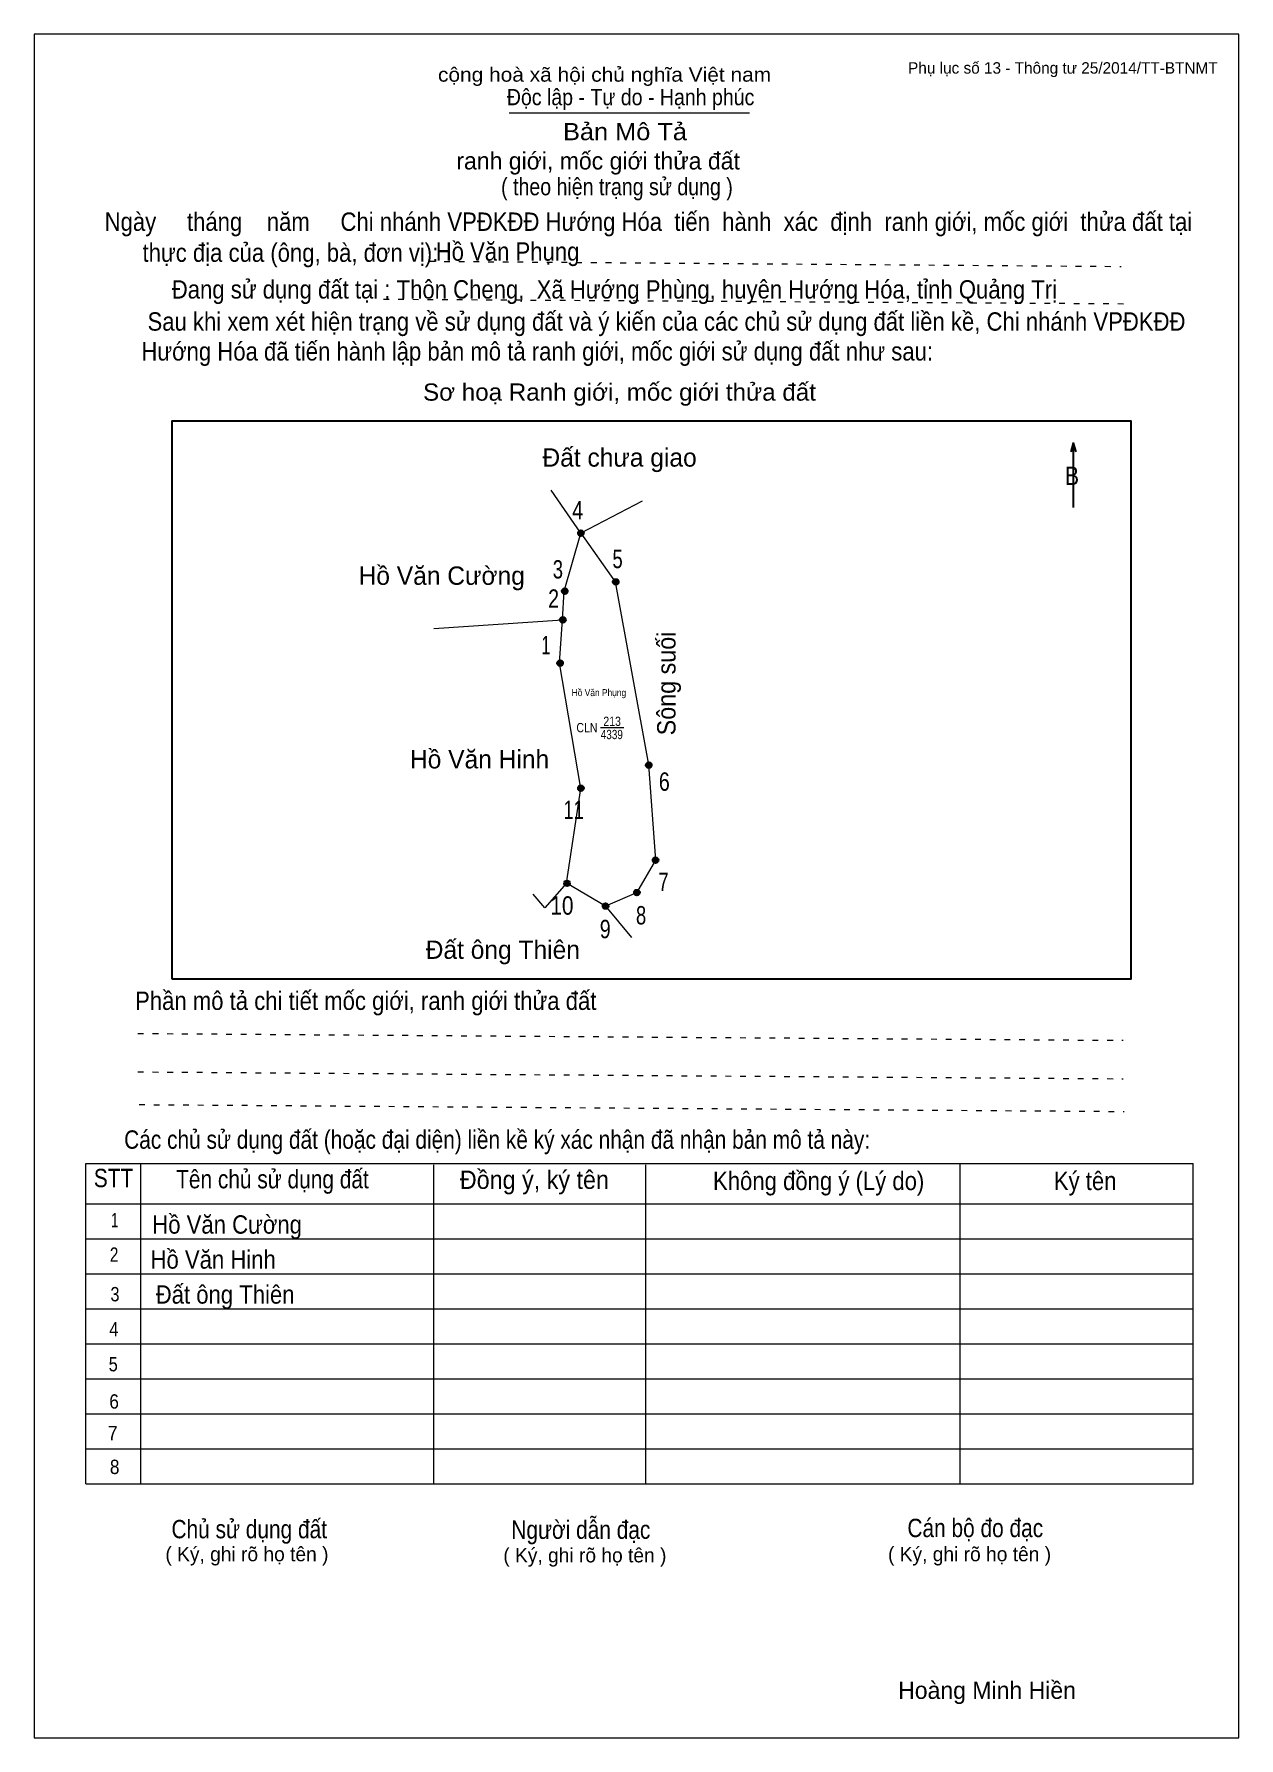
# Model space of a CAD drawing. Header units: centimetres. Extents: x 0 to 21, y 0 to 29.7.
import ezdxf
from ezdxf.enums import TextEntityAlignment as Align

# ---------------------------------------------------------------- set-up
doc = ezdxf.new("R2010")
doc.units = ezdxf.units.CM
doc.header["$LTSCALE"] = 0.13
doc.linetypes.add('DOTTED', pattern=[1.5, 0.3, -1.2])
for name, color, linetype, lineweight in [('1', 7, 'Continuous', 13), ('32', 7, 'Continuous', 25), ('6', 7, 'Continuous', 13), ('62', 7, 'Continuous', 13)]:
    doc.layers.add(name, color=color, linetype=linetype, lineweight=lineweight)
for name, color, linetype in [('2', 7, 'Continuous'), ('3', 7, 'Continuous'), ('33', 7, 'Continuous'), ('34', 7, 'Continuous'), ('4', 7, 'Continuous'), ('5', 7, 'Continuous'), ('63', 7, 'Continuous')]:
    doc.layers.add(name, color=color, linetype=linetype)

msp = doc.modelspace()

# ---------------------------------------------------------------- hatches: boundary and pattern name
at = {"layer": '32'}
for points in [[(9.5815, 21, 1), (9.4815, 21, 1)], [(10.1878, 20.1511, 1), (10.0878, 20.1511, 1)], [(9.2985, 19.9894, 1), (9.1985, 19.9894, 1)], [(9.2658, 19.4902, 1), (9.1658, 19.4902, 1)], [(9.2177, 18.7363, 1), (9.1177, 18.7363, 1)], [(10.7635, 16.9577, 1), (10.6635, 16.9577, 1)], [(9.5815, 16.5535, 1), (9.4815, 16.5535, 1)], [(10.8827, 15.3004, 1), (10.7827, 15.3004, 1)], [(9.339, 14.8961, 1), (9.239, 14.8961, 1)], [(10.5581, 14.7345, 1), (10.4581, 14.7345, 1)], [(10.012, 14.5, 1), (9.912, 14.5, 1)]]:
    msp.add_hatch(color=256, dxfattribs=at).paths.add_polyline_path(points)

# ---------------------------------------------------------------- linework, layer by layer
at = {"layer": '1'}
msp.add_lwpolyline([(21, 0), (21, 29.7), (0, 29.7), (0, 0)], close=True, dxfattribs=at)
at = {"layer": '32'}
for centre in [(9.5315, 21), (10.1378, 20.1511), (9.2485, 19.9894), (9.2158, 19.4902), (9.1677, 18.7363), (10.7135, 16.9577), (9.5315, 16.5535), (10.8327, 15.3004), (9.289, 14.8961), (10.5081, 14.7345), (9.962, 14.5)]:
    msp.add_circle(centre, 0.05, dxfattribs=at)
at = {"layer": '6'}
for p, q in [((9.53, 21), (9.01, 21.75)), ((10.6, 21.56), (9.53, 21)), ((6.97, 19.34), (9.21, 19.49)), ((9.87, 17.61), (10.28, 17.61)), ((9.96, 14.5), (9.28, 14.9)), ((9.96, 14.5), (10.41, 13.95))]:
    msp.add_line(p, q, dxfattribs=at)
for points in [[(9.21, 19.49), (9.24, 19.99), (9.53, 21)], [(9.53, 21), (10.13, 20.15), (10.71, 16.96), (10.83, 15.3), (10.5, 14.73), (9.96, 14.5)], [(9.28, 14.9), (9.53, 16.55), (9.16, 18.74), (9.21, 19.49)], [(9.28, 14.9), (8.9, 14.47), (8.7, 14.71)]]:
    msp.add_lwpolyline(points, dxfattribs=at)
at = {"layer": '62'}
for p, q in [((8.28, 28.33), (12.47, 28.33)), ((0.9, 10.01), (20.2, 10.01)), ((0.9, 4.43), (0.9, 10.01)), ((1.86, 4.43), (1.86, 10.01)), ((6.97, 4.43), (6.97, 9.99)), ((10.66, 4.43), (10.66, 9.99)), ((16.14, 4.43), (16.14, 10.01)), ((20.2, 4.43), (20.2, 10.01)), ((0.9, 9.31), (20.2, 9.31)), ((0.9, 8.7), (20.2, 8.7)), ((0.9, 8.09), (20.2, 8.09)), ((0.9, 7.48), (20.2, 7.48)), ((0.9, 6.87), (20.2, 6.87)), ((0.9, 6.26), (20.2, 6.26)), ((0.9, 5.65), (20.2, 5.65)), ((0.9, 5.04), (20.2, 5.04)), ((0.9, 4.43), (20.2, 4.43))]:
    msp.add_line(p, q, dxfattribs=at)
at = {"layer": '62', "linetype": 'DOTTED'}
for p, q in [((6.89, 25.74), (18.95, 25.65)), ((6.09, 25.08), (19.04, 25)), ((1.81, 12.28), (18.98, 12.16)), ((1.81, 11.61), (18.98, 11.49)), ((1.83, 11.04), (19, 10.92))]:
    msp.add_line(p, q, dxfattribs=at)
at = {"layer": '62', "lineweight": 25}
for p, q in [((18.11, 22.58), (18.11, 21.45)), ((18.11, 22.57), (18.07, 22.42)), ((18.11, 22.57), (18.16, 22.42))]:
    msp.add_line(p, q, dxfattribs=at)
msp.add_lwpolyline([(2.4, 13.23), (19.12, 13.23), (19.12, 22.95), (2.4, 22.95)], close=True, dxfattribs=at)

# ---------------------------------------------------------------- texts
at = {"layer": '2', "width": 0.9}
msp.add_text('Hồ Văn Phụng', height=0.1213, dxfattribs=at).set_placement((9.845, 18.16), align=Align.CENTER)
at = {"layer": '3', "width": 0.85}
msp.add_text('CLN', height=0.1616, dxfattribs=at).set_placement((9.82, 17.53), align=Align.RIGHT)
at = {"layer": '32'}
for s, width, p in [('4', 0.8, (9.475, 21.24)), ('3', 0.75, (9.13, 20.21)), ('5', 0.75, (10.17, 20.39)), ('2', 0.8, (9.055, 19.7)), ('1', 0.65, (8.92, 18.89)), ('6', 0.8, (10.985, 16.51)), ('11', 0.75, (9.405, 16.02)), ('7', 0.75, (10.97, 14.76)), ('10', 0.85, (9.2, 14.35)), ('9', 0.8, (9.955, 13.94)), ('8', 0.75, (10.58, 14.18))]:
    msp.add_text(s, height=0.32, dxfattribs=dict(at, width=width)).set_placement(p, align=Align.CENTER)
at = {"layer": '33'}
for s, p in [('Đất chưa giao', (10.205, 22.16)), ('Hồ Văn Cường', (7.105, 20.1)), ('Hồ Văn Hinh', (7.765, 16.9)), ('Đất ông Thiên', (8.17, 13.58))]:
    msp.add_text(s, height=0.32, dxfattribs=at).set_placement(p, align=Align.CENTER)
at = {"layer": '33', "width": 0.95}
msp.add_text('Sông suối', height=0.32, rotation=90, dxfattribs=at).set_placement((11.18, 18.38), align=Align.CENTER)
at = {"layer": '34', "width": 0.9}
for s, p in [('Hồ Văn Phụng', (7, 25.75)), ('Hồ Văn Cường', (2.06, 8.79)), ('Hồ Văn Hinh', (2.03, 8.18)), ('Đất ông Thiên', (2.12, 7.57))]:
    msp.add_text(s, height=0.32, dxfattribs=at).set_placement(p)
at = {"layer": '4', "width": 0.85}
msp.add_text('213', height=0.1616, dxfattribs=at).set_placement((10.075, 17.64), align=Align.CENTER)
at = {"layer": '5', "width": 0.8}
msp.add_text('4339', height=0.1616, dxfattribs=at).set_placement((10.07, 17.41), align=Align.CENTER)
at = {"layer": '62'}
for s, height, width, p in [('cộng hoà xã hội chủ nghĩa Việt nam', 0.2474, 1.1, (7.04, 28.87)), ('Độc lập - Tự do - Hạnh phúc', 0.2828, 0.9, (8.24, 28.46)), ('Bản Mô Tả', 0.3, 1.1, (9.22, 27.85)), ('( theo hiện trạng sử dụng )', 0.3, 0.85, (8.14, 26.89)), ('Ngày     tháng    năm     Chi nhánh VPĐKĐĐ Hướng Hóa  tiến  hành  xác  định  ranh giới, mốc giới  thửa đất tại ', 0.32, 0.9, (1.23, 26.27)), ('thực địa của (ông, bà, đơn vị): ', 0.32, 0.9, (1.89, 25.73)), ('Đang sử dụng đất tại : Thôn Cheng,  Xã Hướng Phùng, huyện Hướng Hóa, tỉnh Quảng Trị', 0.32, 0.9, (2.4, 25.09)), (' Sau khi xem xét hiện trạng về sử dụng đất và ý kiến của các chủ sử dụng đất liền kề, Chi nhánh VPĐKĐĐ ', 0.32, 0.9, (1.87, 24.53)), ('Hướng Hóa đã tiến hành lập bản mô tả ranh giới, mốc giới sử dụng đất như sau:', 0.32, 0.9, (1.87, 24.01)), ('Sơ hoạ Ranh giới, mốc giới thửa đất', 0.3, 1.05, (6.78, 23.31)), ('B', 0.32, 0.85, (17.97, 21.84)), ('Phần mô tả chi tiết mốc giới, ranh giới thửa đất ', 0.32, 0.9, (1.76, 12.69)), ('Các chủ sử dụng đất (hoặc đại diện) liền kề ký xác nhận đã nhận bản mô tả này:', 0.32, 0.85, (1.57, 10.27))]:
    msp.add_text(s, height=height, dxfattribs=dict(at, width=width)).set_placement(p)
msp.add_text('ranh giới, mốc giới thửa đất', height=0.3, dxfattribs=at).set_placement((7.36, 27.34))
for s, height, width, p in [('STT', 0.32, 0.85, (1.385, 9.6)), ('Tên chủ sử dụng đất', 0.32, 0.85, (4.155, 9.58)), ('Đồng ý, ký tên', 0.32, 0.95, (8.72, 9.57)), ('Không đồng ý (Lý do)', 0.32, 0.9, (13.675, 9.55)), ('Ký tên', 0.32, 0.9, (18.32, 9.55)), ('1', 0.25, 0.7, (1.405, 8.9)), ('2', 0.25, 0.8, (1.395, 8.3)), ('3', 0.25, 0.85, (1.41, 7.61)), ('4', 0.25, 0.85, (1.39, 7)), ('5', 0.25, 0.85, (1.38, 6.39)), ('6', 0.25, 0.9, (1.395, 5.74)), ('7', 0.25, 0.95, (1.37, 5.19)), ('8', 0.25, 0.9, (1.405, 4.6)), ('Người dẫn đạc', 0.32, 0.85, (9.53, 3.47)), ('Chủ sử dụng đất', 0.32, 0.85, (3.75, 3.48)), ('Cán bộ đo đạc', 0.32, 0.85, (16.405, 3.5))]:
    msp.add_text(s, height=height, dxfattribs=dict(at, width=width)).set_placement(p, align=Align.CENTER)
for p in [(3.71, 3.08), (9.6, 3.06), (16.305, 3.08)]:
    msp.add_text('( Ký, ghi rõ họ tên )', height=0.25, dxfattribs=at).set_placement(p, align=Align.CENTER)
at = {"layer": '63'}
msp.add_text('Phụ lục số 13 - Thông tư 25/2014/TT-BTNMT', height=0.2, dxfattribs=at).set_placement((20.63, 29.01), align=Align.RIGHT)
msp.add_text('Hoàng Minh Hiền', height=0.3, dxfattribs=at).set_placement((16.61, 0.68), align=Align.CENTER)

doc.saveas('drawing.dxf')
